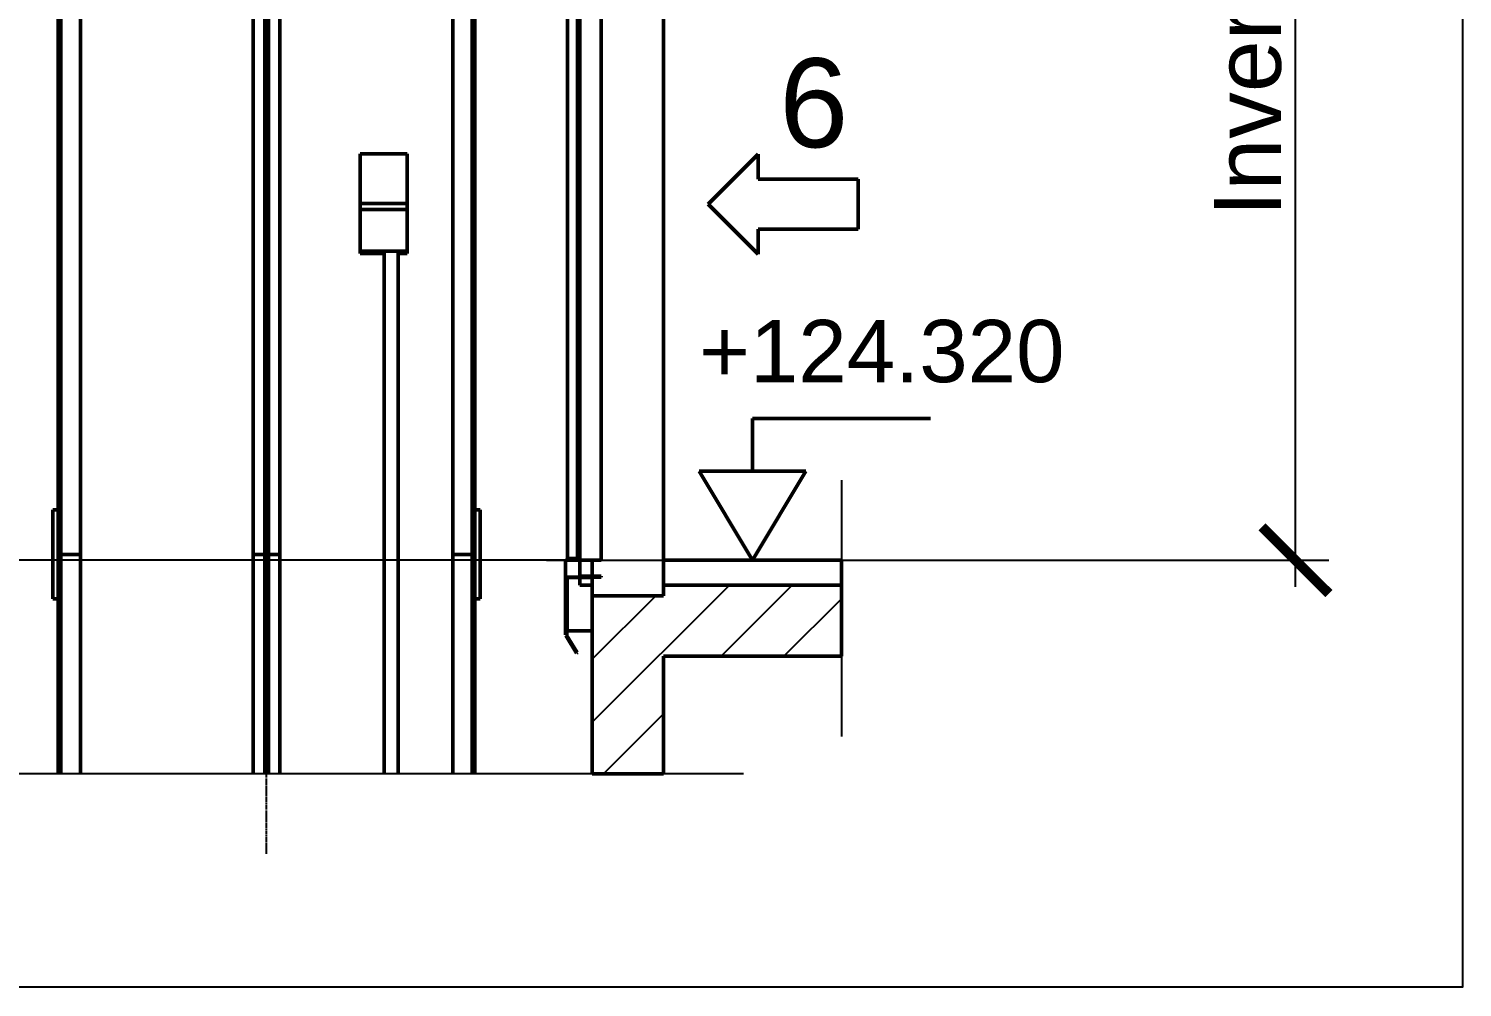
# Model space of a CAD drawing. Header units: millimetres. Extents: x -9546 to 173314, y -46180 to 27253.
# Drawn here: x 51899 to 55926, y -380 to 2313 of the extents above; entities that cross this region are included whole.
import ezdxf

# ---------------------------------------------------------------- set-up
doc = ezdxf.new("R2010")
doc.units = ezdxf.units.MM
doc.linetypes.add('AM_ISO08W050', pattern=[18, 12, -1.5, 3, -1.5])
for name, color, linetype, lineweight in [('AM_0', 7, 'Continuous', 50), ('AM_5', 3, 'Continuous', 25), ('AM_8', 1, 'Continuous', 25), ('LDCar-AM_0', 7, 'Continuous', 50), ('LDCar-AM_4', 3, 'Continuous', 25), ('LDGuides-AM_0', 7, 'Continuous', 50), ('LDShaft-AM_0', 7, 'Continuous', 50), ('LDShaft-AM_7', 4, 'AM_ISO08W050', 25)]:
    doc.layers.add(name, color=color, linetype=linetype, lineweight=lineweight)
doc.layers.add('AM_VIEWS', color=1, linetype='Continuous', lineweight=25, plot=False)
doc.styles.add('LD', font='ARIALUNI.ttf')
doc.dimstyles.new('LIFT', dxfattribs={"dimtxt": 2.5, "dimasz": 2.5, "dimexe": 1.25, "dimexo": 0, "dimgap": 0.5, "dimtad": 1, "dimdec": 0, "dimzin": 1, "dimdsep": 46, "dimtxsty": 'LD', "dimblk": 'ARCHTICK', "dimcen": 0, "dimdle": 1, "dimclrd": 3, "dimclre": 3, "dimclrt": 4, "dimadec": 0, "dimazin": 0, "dimtp": 0.1, "dimtm": 0.1, "dimtfac": 0.71, "dimtdec": 0, "dimtix": 1, "dimtmove": 0, "dimatfit": 3, "dimfxl": 1, "dimtolj": 1, "dimarcsym": 0})

# ---------------------------------------------------------------- blocks, each defined once
blk = doc.blocks.new('LD_20260611094835_000003C9')
at = {"layer": 'AM_8'}
for p, q in [((0, 18915.1), (384.9, 19300)), ((200, 19291.9), (208.1, 19300)), ((361.7, 19100), (561.7, 19300)), ((0, 19091.9), (178.1, 19270)), ((0, 19268.7), (1.3, 19270)), ((538.4, 19100), (700, 19261.6)), ((31.7, 18770), (200, 18938.3))]:
    blk.add_line(p, q, dxfattribs=at)
blk = doc.blocks.new('LD_20260611094835_000003CA')
at = {"layer": 'LDShaft-AM_0'}
for p, q in [((200, 19270), (200, 21590)), ((0, 19370), (0, 19325.5)), ((0, 19322.5), (0, 19270)), ((700, 19300), (200, 19300)), ((200, 19300), (200, 19270)), ((700, 19100), (700, 19300)), ((80, 19270), (0, 19270)), ((0, 19270), (0, 18770)), ((200, 19270), (80, 19270)), ((200, 18770), (200, 19100)), ((200, 19100), (700, 19100)), ((0, 18770), (80, 18770)), ((80, 18770), (200, 18770))]:
    blk.add_line(p, q, dxfattribs=at)
blk = doc.blocks.new('LD_ENTRY_FLOOR_R')
for p, q in [((0, 0), (-150, 250)), ((150, 250), (0, 0))]:
    blk.add_line(p, q)
at = {"layer": 'AM_0'}
for p, q in [((0, 397.7), (500, 397.7)), ((0, 250), (0, 397.7)), ((-150, 250), (150, 250))]:
    blk.add_line(p, q, dxfattribs=at)
blk = doc.blocks.new('LD_20260611094835_000003D4')
at = {"layer": 'LDCar-AM_0'}
blk.add_blockref('LD_ENTRY_FLOOR_R', (0, 0), dxfattribs=at)
at = {"layer": 'LDCar-AM_0', "style": 'LD'}
blk.add_text('+124.320', height=175, dxfattribs=at).set_placement((-150, 500))
blk = doc.blocks.new('LD_ENTRY_R')
for p, q in [((0, 0), (140.6, 140.6)), ((140.6, 70.3), (140.6, 140.6)), ((140.6, 70.3), (422, 70.3)), ((422, -70.3), (422, 70.3)), ((0, 0), (140.6, -140.6)), ((140.6, -70.3), (422, -70.3)), ((140.6, -70.3), (140.6, -140.6))]:
    blk.add_line(p, q)
blk = doc.blocks.new('LD_20260611094835_000003D5')
at = {"layer": 'LDCar-AM_0'}
blk.add_blockref('LD_ENTRY_R', (0, 0), dxfattribs=at)
at = {"layer": 'LDCar-AM_0', "style": 'LD'}
blk.add_text('6', height=250, dxfattribs=at).set_placement((200, 160))
blk = doc.blocks.new('LD_20260611094835_000003D6')
at = {"layer": 'LDShaft-AM_0'}
for p, q in [((0, 0), (-35, 0)), ((-35, 0), (-35, -70)), ((0, -70), (0, 0)), ((700, 0), (200, 0)), ((200, 0), (200, -70)), ((700, -70), (700, 0)), ((-35, -70), (0, -70)), ((200, -70), (700, -70))]:
    blk.add_line(p, q, dxfattribs=at)
blk = doc.blocks.new('LD_20260611094835_000003D7')
at = {"layer": 'LDShaft-AM_0'}
for p, q in [((0, 0), (-35, 0)), ((-35, 0), (-35, -1)), ((0, -1), (0, 0)), ((-71, -1), (-71, -151)), ((-35, -1), (-71, -1)), ((-35, -1), (0, -1)), ((0, -151), (0, -22.5)), ((-71, -151), (0, -151))]:
    blk.add_line(p, q, dxfattribs=at)
blk = doc.blocks.new('LD_20260611094835_000003D8')
at = {"layer": 'LDCar-AM_0'}
for p, q in [((-40, 2190), (-100, 2190)), ((-100, 2190), (-100, 2187)), ((-100, 2187), (-43, 2187)), ((-60, 2187), (-60, 2003)), ((-43, 2187), (-43, 2010)), ((-30, 2190), (-40, 2190)), ((-40, 2010), (-40, 2190)), ((-30, 2190), (-30, 2170)), ((0, 2190), (-30, 2190)), ((-27, 2170), (-27, 2187)), ((-27, 2187), (-3, 2187)), ((-3, 2187), (-3, 2003)), ((0, 2000), (0, 2190)), ((-30, 2170), (-27, 2170)), ((-63.5, 2020), (-66.5, 2020)), ((-66.5, 2020), (-66.5, 2000)), ((-63.5, 2003), (-63.5, 2020)), ((-66.5, 1995), (-95, 1995)), ((-95, 1995), (-95, 5)), ((-66.5, 2000), (0, 2000)), ((-66.5, 5), (-66.5, 1995)), ((-3, 2003), (-63.5, 2003)), ((-60, 2000), (-60, 0)), ((-43, 2010), (-40, 2010)), ((0, 0), (0, 2000)), ((-60, 0), (-100, 0)), ((-100, 0), (-100, -47.5)), ((-95, 5), (-66.5, 5)), ((-60, -44.5), (-60, 0)), ((-60, 0), (0, 0)), ((-100, -47.5), (-100, -210)), ((-97, -210), (-97, -47.5)), ((-97, -47.5), (-60, -47.5)), ((0, -44.5), (-60, -44.5)), ((-60, -47.5), (0, -47.5)), ((0, -47.5), (0, -44.5)), ((-100, -210), (-97, -210)), ((-97.2, -210.2), (-99.8, -211.8)), ((-99.8, -211.8), (-69.8, -260.8)), ((-67.2, -259.2), (-97.2, -210.2)), ((-69.8, -260.8), (-67.2, -259.2))]:
    blk.add_line(p, q, dxfattribs=at)
blk = doc.blocks.new('LD_20260611094835_000003DA')
at = {"layer": 'AM_0'}
for p, q in [((45, 65), (-87, 65)), ((-87, 65), (-87, -74)), ((45, -74), (45, 65)), ((45, -74), (-87, -74)), ((-87, -74), (-87, -91.5)), ((-87, -74), (45, -74)), ((45, -91.5), (45, -74)), ((45, -91.5), (-87, -91.5)), ((-87, -91.5), (-87, -208.5)), ((45, -208.5), (45, -91.5)), ((-87, -208.5), (-87, -215)), ((-87, -208.5), (45, -208.5)), ((-87, -215), (-20, -215)), ((-20, -208.5), (-20, -1676.5)), ((20, -1676.5), (20, -208.5)), ((20, -215), (45, -215)), ((45, -215), (45, -208.5))]:
    blk.add_line(p, q, dxfattribs=at)
blk = doc.blocks.new('LD_20260611094835_000003DB')
at = {"layer": 'LDShaft-AM_7'}
blk.add_line((0, -1091), (0, 4980), dxfattribs=at)
blk = doc.blocks.new('LD_20260611094835_000003E1')
at = {"layer": 'LDGuides-AM_0'}
for p, q in [((24, 1250), (-31, 1250)), ((-31, 1250), (-31, 634)), ((31, 1250), (24, 1250)), ((24, 1250), (24, 634)), ((24, 634), (24, 1250)), ((31, 634), (31, 1250))]:
    blk.add_line(p, q, dxfattribs=at)
blk = doc.blocks.new('LD_20260611094835_000003E2')
at = {"layer": 'AM_0'}
for p, q in [((15, 125), (0, 125)), ((0, 125), (0, -125)), ((15, -125), (15, 125)), ((0, -125), (15, -125))]:
    blk.add_line(p, q, dxfattribs=at)
blk = doc.blocks.new('LD_20260611094835_000003E3')
at = {"layer": 'LDGuides-AM_0'}
for p, q in [((24, 1250), (-31, 1250)), ((-31, 1250), (-31, -1250)), ((31, 1250), (24, 1250)), ((24, 1250), (24, -1250)), ((24, -1250), (24, 1250)), ((31, -1250), (31, 1250)), ((-31, -1250), (24, -1250)), ((24, -1250), (31, -1250))]:
    blk.add_line(p, q, dxfattribs=at)
blk = doc.blocks.new('LD_20260611094835_000003E7')
at = {"layer": 'LDGuides-AM_0'}
for p, q in [((-24, 1250), (-31, 1250)), ((-31, 1250), (-31, -1250)), ((-24, -1250), (-24, 1250)), ((31, 1250), (-24, 1250)), ((-24, 1250), (-24, -1250)), ((31, -1250), (31, 1250)), ((-31, -1250), (-24, -1250)), ((-24, -1250), (31, -1250))]:
    blk.add_line(p, q, dxfattribs=at)
blk = doc.blocks.new('LD_20260611094835_000003EA')
at = {"layer": 'LDGuides-AM_0'}
for p, q in [((-24, 1250), (-31, 1250)), ((-31, 1250), (-31, 634)), ((-24, 634), (-24, 1250)), ((31, 1250), (-24, 1250)), ((-24, 1250), (-24, 634)), ((31, 634), (31, 1250))]:
    blk.add_line(p, q, dxfattribs=at)
blk = doc.blocks.new('LD_20260611094835_000003EB')
at = {"layer": 'AM_0'}
for p, q in [((0, 125), (-15, 125)), ((-15, 125), (-15, -125)), ((0, -125), (0, 125)), ((-15, -125), (0, -125))]:
    blk.add_line(p, q, dxfattribs=at)
blk = doc.blocks.new('LD_20260611094835_000003F2')
at = {"layer": 'LDGuides-AM_0'}
for p, q in [((-5, 1250), (-37.5, 1250)), ((-37.5, 1250), (-37.5, 634)), ((-5, 634), (-5, 1250)), ((5, 1250), (-5, 1250)), ((-5, 1250), (-5, 634)), ((37.5, 1250), (5, 1250)), ((5, 1250), (5, 634)), ((5, 634), (5, 1250)), ((37.5, 634), (37.5, 1250))]:
    blk.add_line(p, q, dxfattribs=at)
blk = doc.blocks.new('LD_20260611094835_000003F4')
at = {"layer": 'LDGuides-AM_0'}
for p, q in [((-5, 1250), (-37.5, 1250)), ((-37.5, 1250), (-37.5, -1250)), ((-5, -1250), (-5, 1250)), ((5, 1250), (-5, 1250)), ((-5, 1250), (-5, -1250)), ((37.5, 1250), (5, 1250)), ((5, 1250), (5, -1250)), ((5, -1250), (5, 1250)), ((37.5, -1250), (37.5, 1250)), ((-37.5, -1250), (-5, -1250)), ((-5, -1250), (5, -1250)), ((5, -1250), (37.5, -1250))]:
    blk.add_line(p, q, dxfattribs=at)
blk = doc.blocks.new('_ArchTick')
at = {"color": 0, "linetype": 'ByBlock', "const_width": 0.15}
blk.add_lwpolyline([(-0.5, -0.5), (0.5, 0.5)], dxfattribs=at)
blk = doc.blocks.new('*D3359')
at = {"layer": 'AM_5', "color": 3, "lineweight": -2, "transparency": 16777216}
for p, q in [((50607.5, 745), (50607.5, 4281)), ((53121.5, 4206), (50513.8, 4206)), ((53482.5, 820), (50513.8, 820))]:
    blk.add_line(p, q, dxfattribs=at)
at = {"layer": 'Defpoints', "color": 0, "transparency": 16777216}
for p in [(50607.5, 4206), (53121.5, 4206), (53482.5, 820)]:
    blk.add_point(p, dxfattribs=at)
at = {"layer": 'AM_5', "color": 3, "lineweight": -2, "transparency": 16777216, "xscale": 187.5, "yscale": 187.5, "zscale": 187.5}
for p, rotation in [((50607.5, 4206), 90), ((50607.5, 820), 270)]:
    blk.add_blockref('_ArchTick', p, dxfattribs=dict(at, rotation=rotation))
at = {"layer": 'AM_5', "color": 4, "transparency": 16777216, "insert": (50447.2, 2513), "char_height": 187.5, "attachment_point": 5, "rotation": 90, "style": 'LD'}
blk.add_mtext('\\A1;LFGK=3386 (CWT) \\H0.7x;\\S±20 ', dxfattribs=at)
blk = doc.blocks.new('*D3360')
at = {"layer": 'AM_5', "color": 3, "lineweight": -2, "transparency": 16777216}
for p, q in [((55457.5, 745), (55457.5, 4595)), ((53353.5, 4520), (55551.3, 4520)), ((53353.5, 820), (55551.3, 820))]:
    blk.add_line(p, q, dxfattribs=at)
at = {"layer": 'Defpoints', "color": 0, "transparency": 16777216}
for p in [(53353.5, 4520), (55457.5, 4520), (53353.5, 820)]:
    blk.add_point(p, dxfattribs=at)
at = {"layer": 'AM_5', "color": 3, "lineweight": -2, "transparency": 16777216, "xscale": 187.5, "yscale": 187.5, "zscale": 187.5}
for p, rotation in [((55457.5, 4520), 90), ((55457.5, 820), 270)]:
    blk.add_blockref('_ArchTick', p, dxfattribs=dict(at, rotation=rotation))
at = {"layer": 'AM_5', "color": 4, "transparency": 16777216, "insert": (55324.2, 2670), "char_height": 187.5, "attachment_point": 5, "rotation": 90, "style": 'LD'}
blk.add_mtext('\\A1;Inverter = 3700', dxfattribs=at)
blk = doc.blocks.new('*D3361')
at = {"layer": 'AM_5', "color": 3, "lineweight": -2, "transparency": 16777216}
for p, q in [((50232.5, 745), (50232.5, 4471)), ((52567.5, 4396), (50138.8, 4396)), ((53482.5, 820), (50138.8, 820))]:
    blk.add_line(p, q, dxfattribs=at)
at = {"layer": 'Defpoints', "color": 0, "transparency": 16777216}
for p in [(50232.5, 4396), (52567.5, 4396), (53482.5, 820)]:
    blk.add_point(p, dxfattribs=at)
at = {"layer": 'AM_5', "color": 3, "lineweight": -2, "transparency": 16777216, "xscale": 187.5, "yscale": 187.5, "zscale": 187.5}
for p, rotation in [((50232.5, 4396), 90), ((50232.5, 820), 270)]:
    blk.add_blockref('_ArchTick', p, dxfattribs=dict(at, rotation=rotation))
at = {"layer": 'AM_5', "color": 4, "transparency": 16777216, "insert": (50011.5, 2608), "char_height": 187.5, "attachment_point": 5, "rotation": 90, "style": 'LD'}
blk.add_mtext('\\A1;LFKK = 3576 (Car) \\H0.7x;\\S0/+20 ', dxfattribs=at)
blk = doc.blocks.new('*D3362')
at = {"layer": 'AM_5', "color": 3, "lineweight": -2, "transparency": 16777216}
for p, q in [((49857.5, 745), (49857.5, 5716)), ((53482.5, 5641), (49763.8, 5641)), ((53482.5, 820), (49763.8, 820))]:
    blk.add_line(p, q, dxfattribs=at)
at = {"layer": 'Defpoints', "color": 0, "transparency": 16777216}
for p in [(49857.5, 5641), (53482.5, 5641), (53482.5, 820)]:
    blk.add_point(p, dxfattribs=at)
at = {"layer": 'AM_5', "color": 3, "lineweight": -2, "transparency": 16777216, "xscale": 187.5, "yscale": 187.5, "zscale": 187.5}
for p, rotation in [((49857.5, 5641), 90), ((49857.5, 820), 270)]:
    blk.add_blockref('_ArchTick', p, dxfattribs=dict(at, rotation=rotation))
at = {"layer": 'AM_5', "color": 4, "transparency": 16777216, "insert": (49723.1, 3230.5), "char_height": 187.5, "attachment_point": 5, "rotation": 90, "style": 'LD'}
blk.add_mtext('\\A1;HSK= 4821', dxfattribs=at)
blk = doc.blocks.new('LD_20260611094835_000003F8')
at = {"layer": 'LDCar-AM_4'}
blk.add_line((425, 18770), (-2125, 18770), dxfattribs=at)
blk = doc.blocks.new('LD_20260611094835_000003F9')
at = {"layer": 'LDCar-AM_4'}
blk.add_line((700, 19595), (700, 18875), dxfattribs=at)

msp = doc.modelspace()

# ---------------------------------------------------------------- linework, layer by layer
at = {"layer": 'AM_VIEWS'}
msp.add_lwpolyline([(49107.5, 7853.5), (55926.3, 7853.5), (55926.3, -380), (49107.5, -380)], close=True, dxfattribs=at)

# ---------------------------------------------------------------- block references
for name, p in [('LD_20260611094835_000003DB', (52567.5, 1086)), ('LD_20260611094835_000003C9', (53482.5, -18550)), ('LD_20260611094835_000003CA', (53482.5, -18550)), ('LD_20260611094835_000003E7', (52013.5, 2086)), ('LD_20260611094835_000003F4', (52567.5, 2086)), ('LD_20260611094835_000003E3', (53121.5, 2086)), ('LD_20260611094835_000003D8', (53507.5, 820)), ('LD_20260611094835_000003D5', (53807.5, 1820)), ('LD_20260611094835_000003DA', (52917.5, 1896.5)), ('LD_20260611094835_000003D4', (53932.5, 820)), ('LD_20260611094835_000003F9', (53482.5, -18550)), ('LD_20260611094835_000003EB', (51982.5, 836)), ('LD_20260611094835_000003E2', (53152.5, 836)), ('LD_20260611094835_000003EA', (52013.5, -414)), ('LD_20260611094835_000003F2', (52567.5, -414)), ('LD_20260611094835_000003E1', (53121.5, -414)), ('LD_20260611094835_000003D6', (53482.5, 820)), ('LD_20260611094835_000003D7', (53482.5, 772.5)), ('LD_20260611094835_000003F8', (53482.5, -18550))]:
    msp.add_blockref(name, p)

# ---------------------------------------------------------------- dimensions: what is measured, and where the dimension line sits
at = {"layer": 'AM_5'}
for base, p1, p2, text, picture, middle in [((49857.5, 5641), (53482.5, 820), (53482.5, 5641), 'HSK= <>', '*D3362', (49723.1, 3230.5)), ((55457.5, 4520), (53353.5, 820), (53353.5, 4520), 'Inverter = <>', '*D3360', (55324.2, 2670)), ((50232.5, 4396), (53482.5, 820), (52567.5, 4396), 'LFKK = <> (Car) \\H0.7x;\\S0/+20 ', '*D3361', (50011.5, 2608)), ((50607.5, 4206), (53482.5, 820), (53121.5, 4206), 'LFGK=<> (CWT) \\H0.7x;\\S±20 ', '*D3359', (50447.2, 2513))]:
    dim = msp.add_linear_dim(base=base, p1=p1, p2=p2, angle=90, text=text, dimstyle='LIFT', override={"dimscale": 75, "dimtxt": 2.5, "dimtix": 1}, dxfattribs=at)
    dim.commit()
    dim.dimension.update_dxf_attribs({"geometry": picture, "text_midpoint": middle})

doc.saveas('drawing.dxf')
